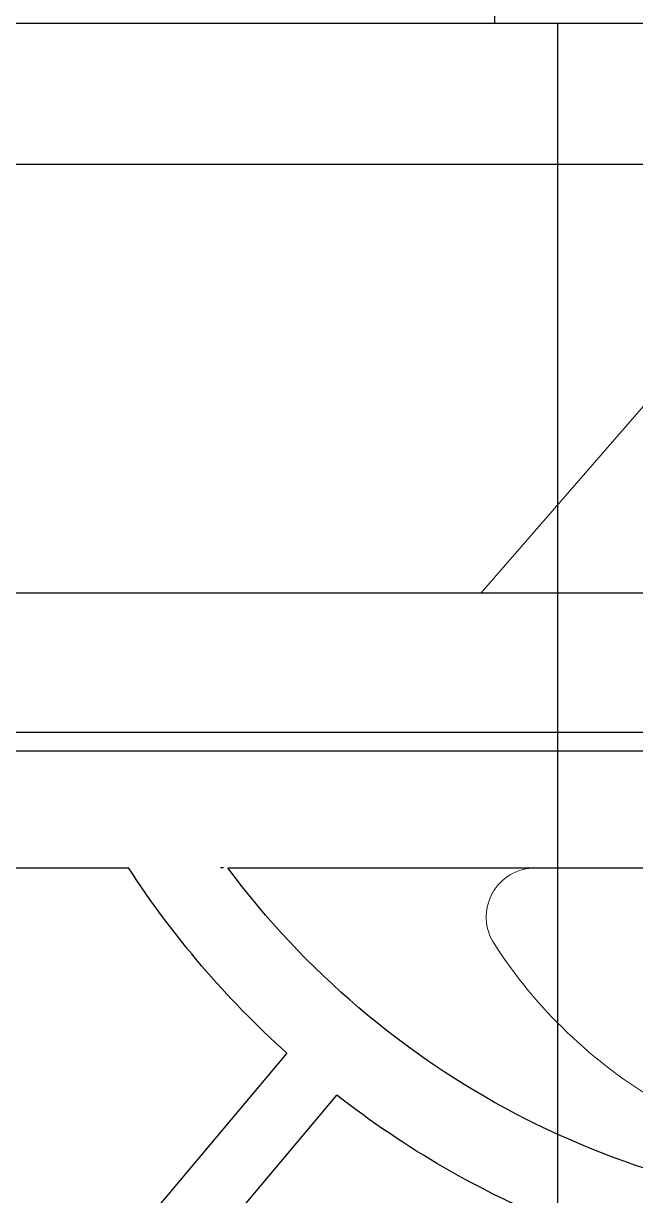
# Model space of a CAD drawing. Extents: x -82 to 113, y -82 to 93.
# Drawn here: x 28.592 to 28.861, y 78.329 to 78.844 of the extents above; entities that cross this region are included whole.
import ezdxf

# ---------------------------------------------------------------- set-up
doc = ezdxf.new("R2010")
doc.units = 0
doc.header["$MEASUREMENT"] = 0
doc.linetypes.add('SLD-Solid', pattern=[0])
doc.layers.get('0').update_dxf_attribs({"linetype": 'CONTINUOUS'})
for name, color, linetype in [('Ballons', 7, 'CONTINUOUS'), ('HANDLE_SET', 7, 'CONTINUOUS'), ('INERTIA', 7, 'CONTINUOUS'), ('SEAL', 7, 'CONTINUOUS'), ('TEXT', 7, 'CONTINUOUS'), ('VENT', 5, 'CONTINUOUS')]:
    doc.layers.add(name, color=color, linetype=linetype)

# ---------------------------------------------------------------- blocks, each defined once
blk = doc.blocks.new('dghdg')
at = {"layer": 'HANDLE_SET'}
blk.add_line((515.3647322979103, 44.01560631246319), (515.3661496168584, 44.01568059100179), dxfattribs=at)
at = {"layer": 'SEAL'}
for p, q in [((514.5117637570795, 44.03040839397193), (515.597763437764, 44.0873232255387)), ((514.5448026627644, 44.02390588523193), (515.5765362073635, 44.0779767491162)), ((515.524071261721, 44.02395691370977), (515.4064307212459, 44.01779163422982)), ((515.3628599234559, 44.01550818547605), (514.7638401937845, 43.98411489169725)), ((515.3413368081954, 43.93293739225517), (515.4584620514266, 43.80733672250717)), ((515.4374929251798, 43.78778253289619), (515.3203676819485, 43.91338320264419))]:
    blk.add_line(p, q, dxfattribs=at)
for radius, start, end in [(0.4095999999999999, 315.0057370000004, 330.0083789999998), (0.3737599999999999, 275.0056779999993, 326.3639679999998), (0.4095999999999999, 295.005687, 310.9942589999993)]:
    blk.add_arc((515.0516768839896, 44.22253919634412), radius, start, end, dxfattribs=at)
at = {"layer": 'TEXT'}
blk.add_line((515.6456767261952, 44.15135857152164), (514.4574194263452, 44.08908464521963), dxfattribs=at)
blk = doc.blocks.new('NO 8 2 IN')
at = {"color": 7, "linetype": 'SLD-Solid', "lineweight": 15}
for p, q in [((0.09999999145821903, 0.06907132791545934), (0, 0.1559999962080667)), ((0, 0.1559999962080667), (0, -0.1559999962080667))]:
    blk.add_line(p, q, dxfattribs=at)
blk = doc.blocks.new('FGSFG FG')
at = {"layer": 'HANDLE_SET', "color": 7}
blk.add_line((-67.66218615209425, 44.74863545115808), (-67.66218615209425, 43.99863545115809), dxfattribs=at)
at = {"layer": 'INERTIA', "color": 7}
for p, q in [((-67.63468615209425, 44.74863545115809), (-67.63468615209425, 45.09719840412938)), ((-67.72468615209425, 44.74863545115809), (-67.26968615209425, 44.74863545115809))]:
    blk.add_line(p, q, dxfattribs=at)
blk = doc.blocks.new('3203-1_Sash_Component')
for p, q in [((1.318985377848691, 3.063978293318272), (0.2999987975794511, 3.063978293318272)), ((0.07199880475264919, 2.875992173670003), (1.218999015767196, 2.875992173670003))]:
    blk.add_line(p, q)
blk = doc.blocks.new('3203_Sash_Assembly')
blk.add_blockref('3203-1_Sash_Component', (0, 0))
blk = doc.blocks.new('20350')
at = {"color": 7, "linetype": 'Continuous', "lineweight": 15}
blk.add_line((0, 0.1649144507347131), (0, -0.1649144507347131), dxfattribs=at)
for centre, radius, start, end in [((-0.02155830705298456, 0.1649144507347131), 0.02155830705297968, 0, 122.8269558701224), ((0.08483164813070232, -1.4210854715202e-14), 0.217812220708524, 122.8269558701224, 149.5687030616738)]:
    blk.add_arc(centre, radius, start, end, dxfattribs=at)

msp = doc.modelspace()

# ---------------------------------------------------------------- block references
at = {"layer": 'Ballons'}
for name, p, rotation in [('NO 8 2 IN', (28.94919825199009, 78.59405106390504), 90.00000000000001), ('20350', (28.98186628414152, 78.4731883439054), 89.99999999999999)]:
    msp.add_blockref(name, p, dxfattribs=dict(at, rotation=rotation))
at = {"layer": 'INERTIA', "color": 7, "xscale": -1}
msp.add_blockref('FGSFG FG', (-38.83553778897523, 34.0954017323952), dxfattribs=at)
at = {"layer": 'INERTIA', "color": 7, "xscale": -1, "rotation": 2.999999999999989}
msp.add_blockref('dghdg', (545.6421121336948, 61.49000996884961), dxfattribs=at)
at = {"layer": 'VENT', "rotation": 180}
msp.add_blockref('3203_Sash_Assembly', (29.72364852355036, 81.6580293572233), dxfattribs=at)

doc.saveas('drawing.dxf')
